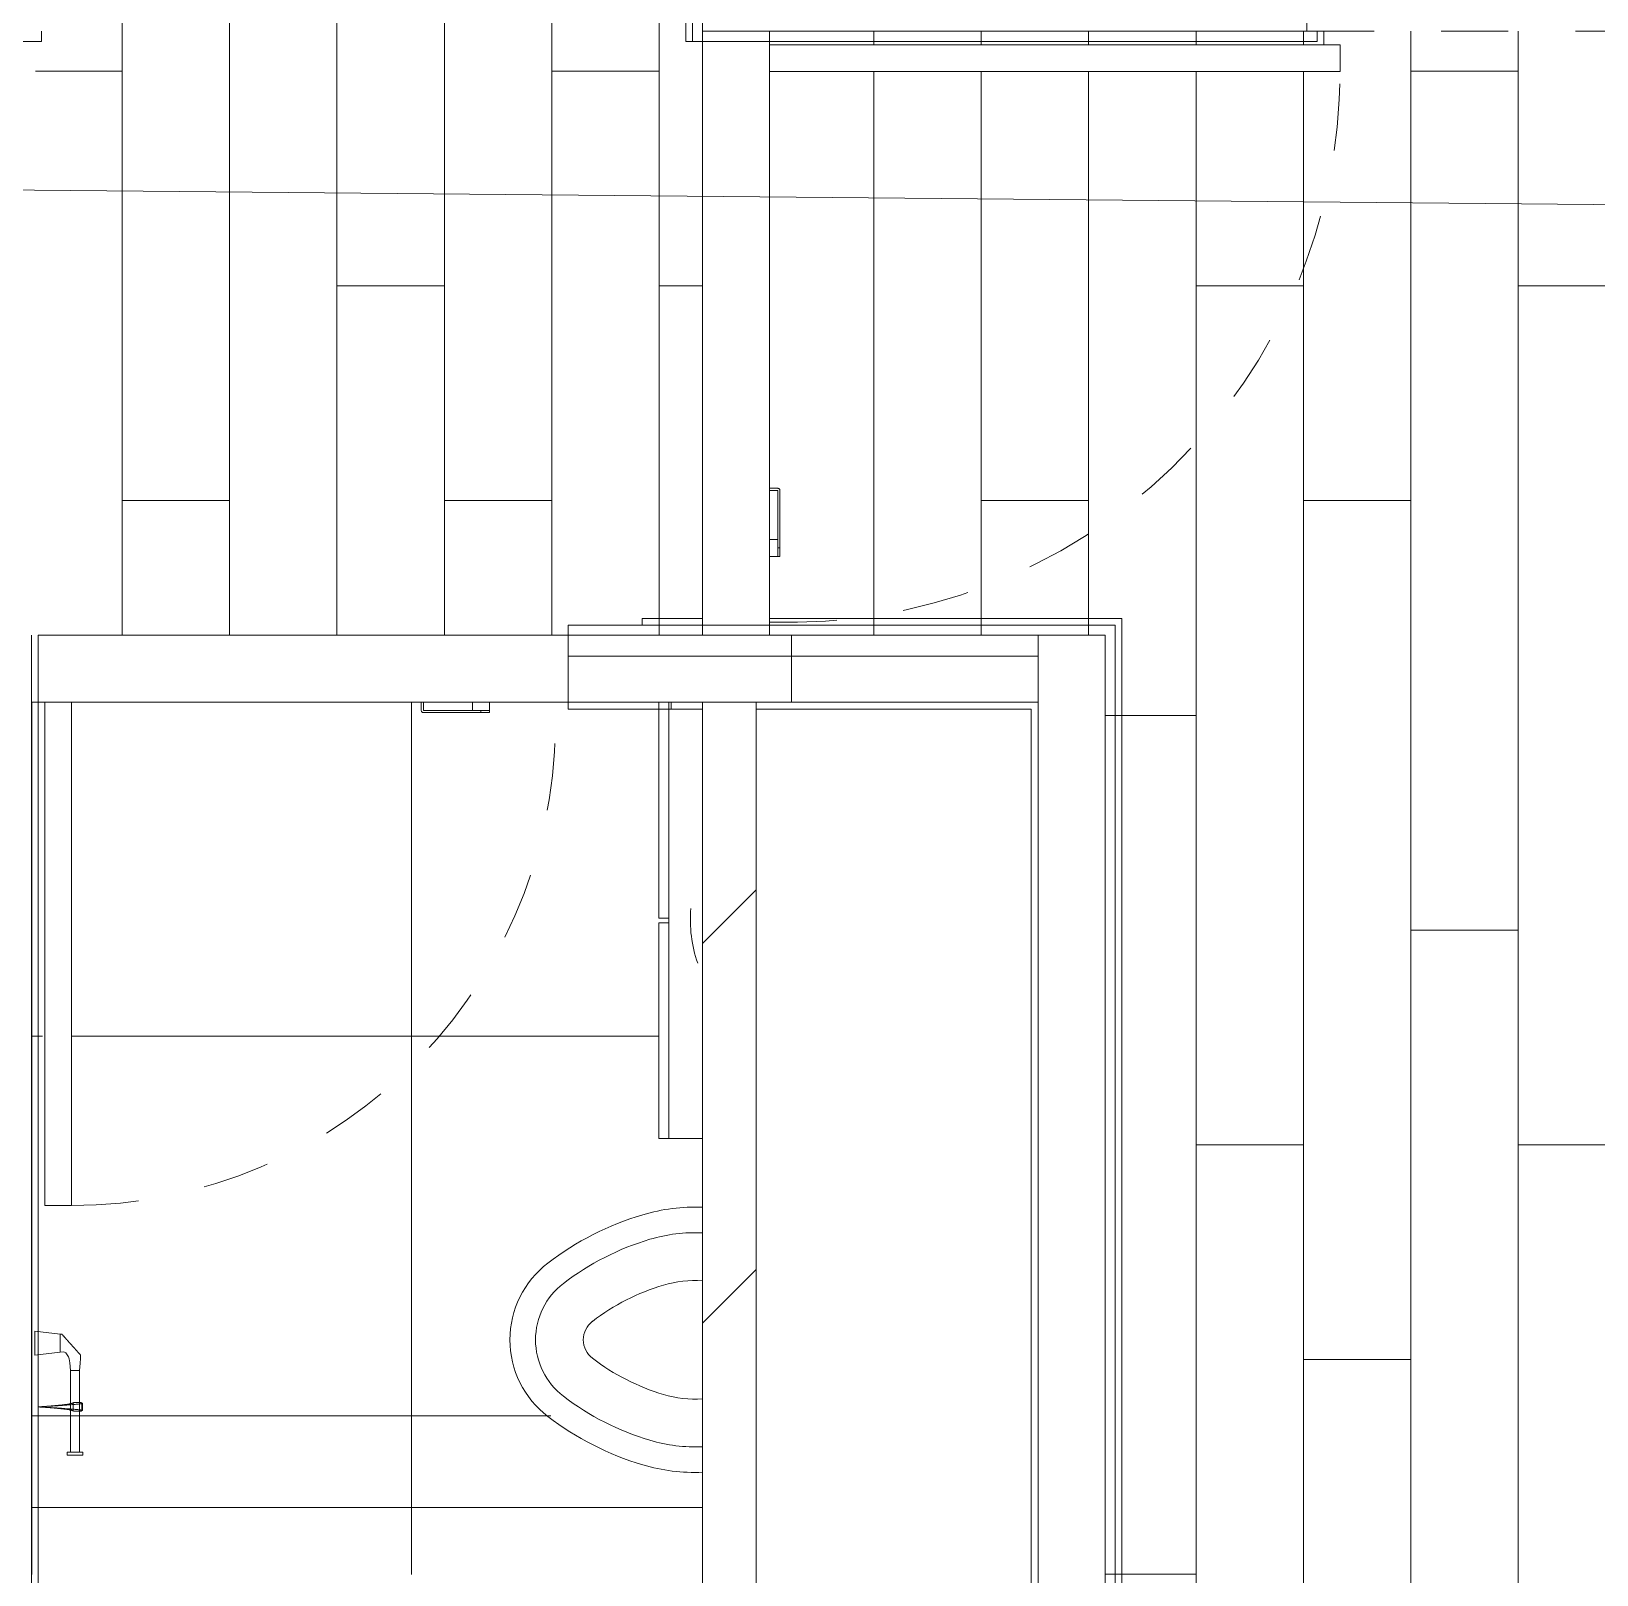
# Model space of a CAD drawing. Header units: metres. Extents: x 3856 to 4207, y -1118 to -691.
# Drawn here: x 3991.357 to 3993.689, y -979.827 to -977.527 of the extents above; entities that cross this region are included whole.
import ezdxf

# ---------------------------------------------------------------- set-up
doc = ezdxf.new("R2010")
doc.units = ezdxf.units.M
doc.linetypes.add('Basculante', pattern=[0.003, 0.002, -0.001])
doc.linetypes.add('Derribado', pattern=[0.0048, 0.0032, -0.0016])
for name, color, linetype, lineweight in [('Basculante', 7, 'Basculante', 9), ('Casework', 7, 'Continuous', 9), ('Ceilings', 7, 'Continuous', 9), ('Common Edges', 7, 'Continuous', 9), ('Cut Pattern', 7, 'Continuous', 18), ('Detail Items', 7, 'Continuous', 9), ('Doors', 7, 'Continuous', 9), ('Floors', 7, 'Continuous', 9), ('Furniture', 7, 'Continuous', 9), ('Generic Models', 7, 'Continuous', 9), ('Linea de proyección', 7, 'Derribado', 9), ('Líneas medias', 7, 'Continuous', 9), ('Plumbing Fixtures', 7, 'Continuous', 9), ('Surface Pattern', 7, 'Continuous', 9), ('Text Notes', 7, 'Continuous', 9), ('Walls', 7, 'Continuous', 9)]:
    doc.layers.add(name, color=color, linetype=linetype, lineweight=lineweight)
doc.layers.add('ROA-E00-URB-A101-MASTER_PLAN cambio estaciomientos_dwg', color=7, linetype='Continuous', lineweight=9, true_color=0x767676)

# ---------------------------------------------------------------- blocks, each defined once
blk = doc.blocks.new('Toilet-Pressure_Lite_1_0-Kohler-Highline-3519-TR - SANITARIO ACUACER PLUS REDONDO BLANCO REF_ 320381001 CORONA O SIMILAR-V177-IMPLANTACIÓN - KIT COMERCIAL')
at = {"layer": 'Plumbing Fixtures', "color": 254, "true_color": 0xd4d4d4}
for centre, radius, start, end in [((0.0777, -0.5107), 0.2754, 177.7692, 196.5247), ((0.0777, -0.5107), 0.2373, 177.411, 196.5247), ((0.0777, -0.5107), 0.1661, 176.3005, 196.5247), ((-0.0777, -0.5107), 0.1661, 343.4753, 3.6995), ((-0.0777, -0.5107), 0.2373, 343.4753, 2.589), ((-0.0777, -0.5107), 0.2754, 343.4753, 2.2308), ((0.232, -0.4649), 0.327, 196.5247, 217.4753), ((-0.232, -0.4649), 0.327, 322.5247, 343.4753), ((0.232, -0.4649), 0.3982, 196.5247, 217.4753), ((-0.232, -0.4649), 0.3982, 322.5247, 343.4753), ((0.232, -0.4649), 0.4363, 196.5247, 217.4753), ((-0.232, -0.4649), 0.4363, 322.5247, 343.4753), ((0, -0.6428), 0.0347, 217.4753, 322.5247), ((0, -0.6428), 0.1059, 217.4753, 322.5247), ((0, -0.6428), 0.144, 217.4753, 322.5247)]:
    blk.add_arc(centre, radius, start, end, dxfattribs=at)
blk = doc.blocks.new('COUR-PUERTA-SIMPLE - P-04 90 cm x 2_10 cm-V186-IMPLANTACIÓN - KIT COMERCIAL')
at = {"layer": 'Detail Items'}
for p, q in [((0.39, -0.9), (0.39, -0.05)), ((0.39, -0.05), (0.39, -0.9)), ((0.43, -0.05), (0.43, -0.9)), ((0.43, -0.9), (0.43, -0.05)), ((0.43, -0.9), (0.39, -0.9)), ((0.39, -0.9), (0.43, -0.9))]:
    blk.add_line(p, q, dxfattribs=at)
at = {"layer": 'Doors'}
for p, q in [((-0.3327, -0.05), (-0.3327, -0.0622)), ((-0.3327, -0.0622), (-0.3327, -0.0654)), ((-0.32, -0.0622), (-0.3327, -0.0622)), ((-0.3327, -0.0622), (-0.3073, -0.0622)), ((-0.3327, -0.0622), (-0.3073, -0.0622)), ((-0.3327, -0.0654), (-0.32, -0.0654)), ((-0.32, -0.0622), (-0.2342, -0.0622)), ((-0.2342, -0.0622), (-0.32, -0.0622)), ((-0.32, -0.0654), (-0.32, -0.0622)), ((-0.32, -0.0622), (-0.32, -0.0654)), ((-0.32, -0.0654), (-0.2342, -0.0654)), ((-0.2342, -0.0654), (-0.32, -0.0654)), ((-0.3073, -0.0622), (-0.3073, -0.05)), ((-0.2342, -0.0622), (-0.2342, -0.05)), ((-0.2342, -0.05), (-0.2342, -0.0622)), ((-0.2311, -0.05), (-0.2311, -0.0623)), ((-0.2311, -0.0623), (-0.2311, -0.05))]:
    blk.add_line(p, q, dxfattribs=at)
at = {"layer": 'Doors', "flags": 128}
for points in [[(-0.2342, -0.0654), (-0.2335, -0.0653), (-0.2329, -0.0651), (-0.2323, -0.0647), (-0.2318, -0.0642), (-0.2314, -0.0636), (-0.2312, -0.063), (-0.2311, -0.0623)], [(-0.2311, -0.0623), (-0.2312, -0.063), (-0.2314, -0.0636), (-0.2318, -0.0642), (-0.2323, -0.0647), (-0.2329, -0.0651), (-0.2335, -0.0653), (-0.2342, -0.0654)]]:
    blk.add_lwpolyline(points, dxfattribs=at)
at = {"layer": 'Linea de proyección'}
blk.add_arc((0.39, -0.0791), 0.8209, 177.9834, 270, dxfattribs=at)
blk = doc.blocks.new('COUR-PUERTA-SIMPLE - P-05 _ 80 cm x 210 cm-V189-IMPLANTACIÓN - KIT COMERCIAL')
at = {"layer": 'Detail Items'}
for p, q in [((0.38, 0.8), (0.34, 0.8)), ((0.34, 0.8), (0.34, 0.05)), ((0.34, 0.8), (0.38, 0.8)), ((0.34, 0.05), (0.34, 0.8)), ((0.38, 0.05), (0.38, 0.8)), ((0.38, 0.8), (0.38, 0.05))]:
    blk.add_line(p, q, dxfattribs=at)
at = {"layer": 'Doors'}
for p, q in [((-0.2827, 0.0654), (-0.2827, 0.0622)), ((-0.27, 0.0654), (-0.2827, 0.0654)), ((-0.2827, 0.0622), (-0.27, 0.0622)), ((-0.2827, 0.0622), (-0.2827, 0.05)), ((-0.2573, 0.0622), (-0.2827, 0.0622)), ((-0.2573, 0.0622), (-0.2827, 0.0622)), ((-0.27, 0.0654), (-0.1842, 0.0654)), ((-0.1842, 0.0654), (-0.27, 0.0654)), ((-0.27, 0.0654), (-0.27, 0.0622)), ((-0.27, 0.0622), (-0.27, 0.0654)), ((-0.27, 0.0622), (-0.1842, 0.0622)), ((-0.1842, 0.0622), (-0.27, 0.0622)), ((-0.2573, 0.05), (-0.2573, 0.0622)), ((-0.1842, 0.0622), (-0.1842, 0.05)), ((-0.1842, 0.05), (-0.1842, 0.0622)), ((-0.1811, 0.05), (-0.1811, 0.0623)), ((-0.1811, 0.0623), (-0.1811, 0.05)), ((0.4, 0.05), (0.4, -0.05))]:
    blk.add_line(p, q, dxfattribs=at)
at = {"layer": 'Doors', "flags": 128}
for points in [[(-0.1842, 0.0654), (-0.1835, 0.0653), (-0.1829, 0.0651), (-0.1823, 0.0647), (-0.1818, 0.0642), (-0.1814, 0.0636), (-0.1812, 0.063), (-0.1811, 0.0623)], [(-0.1811, 0.0623), (-0.1812, 0.063), (-0.1814, 0.0636), (-0.1818, 0.0642), (-0.1823, 0.0647), (-0.1829, 0.0651), (-0.1835, 0.0653), (-0.1842, 0.0654)]]:
    blk.add_lwpolyline(points, dxfattribs=at)
at = {"layer": 'Linea de proyección'}
blk.add_arc((0.34, 0.0789), 0.7211, 90, 182.2872, dxfattribs=at)
blk = doc.blocks.new('COUR-PUERTA_VANO - 90 cm x 235 cm-5925603-IMPLANTACIÓN - KIT COMERCIAL')
at = {"layer": 'Basculante'}
for p, q in [((0.4418, 0.05), (-0.4582, 0.05)), ((-0.4582, -0.05), (0.4418, -0.05))]:
    blk.add_line(p, q, dxfattribs=at)
at = {"layer": 'Líneas medias'}
for p, q in [((-0.4582, 0.05), (-0.4582, -0.05)), ((0.4418, -0.05), (0.4418, 0.05))]:
    blk.add_line(p, q, dxfattribs=at)
blk = doc.blocks.new('Lavm_Vessel_ManantialDuo_34_5x34_5x13_5_Corona - Lavm_Vessel_ManantialDuo_34_5x34_5x13_5_Corona-10601154-IMPLANTACIÓN - KIT COMERCIAL')
at = {"layer": 'Detail Items', "color": 253, "true_color": 0xaaaaaa}
blk.add_arc((0, 0), 0.193, 84.6951, 109.3391, dxfattribs=at)
blk = doc.blocks.new('KR6155551-Portarollos-Koral-mate-black - Mate black-10613681-IMPLANTACIÓN - KIT COMERCIAL')
at = {"layer": 'Furniture'}
for p, q in [((0.107, -0.0001), (0.1115, -0.0379)), ((0.143, -0.0001), (0.107, -0.0001)), ((0.143, -0.0001), (0.107, -0.0001)), ((0.1385, -0.0379), (0.143, -0.0001)), ((0.1115, -0.0379), (0.1385, -0.0379)), ((0.1115, -0.0379), (0.1385, -0.0379)), ((-0.0375, -0.0484), (-0.0421, -0.0484)), ((-0.0421, -0.0484), (-0.0421, -0.0601)), ((-0.0421, -0.0601), (-0.0421, -0.0719)), ((-0.0375, -0.0601), (-0.0375, -0.0484)), ((0.0844, -0.0534), (-0.0375, -0.0534)), ((-0.0375, -0.0534), (-0.0375, -0.0668)), ((-0.0375, -0.0534), (-0.0375, -0.0668)), ((-0.0375, -0.0719), (-0.0375, -0.0601)), ((-0.0375, -0.0668), (0.0844, -0.0668)), ((0.0844, -0.0668), (0.0844, -0.0534)), ((0.0844, -0.0668), (0.0844, -0.0534)), ((-0.0421, -0.0719), (-0.0375, -0.0719))]:
    blk.add_line(p, q, dxfattribs=at)
at = {"layer": 'Furniture', "flags": 128}
for points in [[(0.0844, -0.0534), (0.0955, -0.0525), (0.1017, -0.0515), (0.1048, -0.0503), (0.1075, -0.0486), (0.1105, -0.0465), (0.1118, -0.0444), (0.112, -0.0425), (0.1116, -0.0379)], [(0.1116, -0.0379), (0.112, -0.0425), (0.1118, -0.0444), (0.1105, -0.0465), (0.1075, -0.0486), (0.1048, -0.0503), (0.1017, -0.0515), (0.0955, -0.0525), (0.0844, -0.0534)], [(0.1386, -0.0379), (0.1381, -0.0379), (0.1367, -0.0379), (0.1346, -0.0379), (0.1318, -0.0379), (0.1286, -0.0379), (0.1251, -0.0379), (0.1216, -0.0379), (0.1183, -0.0379), (0.1155, -0.0379), (0.1134, -0.0379), (0.112, -0.0379), (0.1116, -0.0379)], [(0.1116, -0.0379), (0.112, -0.0379), (0.1134, -0.0379), (0.1155, -0.0379), (0.1183, -0.0379), (0.1216, -0.0379), (0.1251, -0.0379), (0.1286, -0.0379), (0.1318, -0.0379), (0.1346, -0.0379), (0.1367, -0.0379), (0.1381, -0.0379), (0.1386, -0.0379)], [(0.1386, -0.0379), (0.1385, -0.0392), (0.1384, -0.0405)], [(0.1384, -0.0405), (0.1385, -0.0392), (0.1386, -0.0379)], [(0.0844, -0.0534), (0.0844, -0.0537), (0.0844, -0.0543), (0.0844, -0.0554), (0.0844, -0.0568), (0.0844, -0.0584), (0.0844, -0.0601), (0.0844, -0.0619), (0.0844, -0.0635), (0.0844, -0.0649), (0.0844, -0.0659), (0.0844, -0.0666), (0.0844, -0.0668)], [(0.0844, -0.0668), (0.0844, -0.0666), (0.0844, -0.0659), (0.0844, -0.0649), (0.0844, -0.0635), (0.0844, -0.0619), (0.0844, -0.0601), (0.0844, -0.0584), (0.0844, -0.0568), (0.0844, -0.0554), (0.0844, -0.0543), (0.0844, -0.0537), (0.0844, -0.0534)], [(0.1073, -0.0684), (0.1019, -0.0682), (0.0951, -0.0676), (0.0844, -0.0668)], [(0.0844, -0.0668), (0.0951, -0.0676), (0.1019, -0.0682), (0.1073, -0.0684)]]:
    blk.add_lwpolyline(points, dxfattribs=at)
at = {"layer": 'Furniture'}
for points, knots in [([(0.1384, -0.0405), (0.1383, -0.0405), (0.1381, -0.0407), (0.1376, -0.0411), (0.1373, -0.0414), (0.137, -0.0417), (0.1364, -0.0422), (0.1356, -0.0429), (0.1349, -0.0436), (0.1343, -0.0441), (0.1338, -0.0446), (0.1333, -0.045), (0.1326, -0.0456), (0.1317, -0.0464), (0.1308, -0.0473), (0.1301, -0.0479), (0.1295, -0.0484), (0.129, -0.0489), (0.1282, -0.0496), (0.1273, -0.0505), (0.1263, -0.0513), (0.1256, -0.052), (0.1251, -0.0524), (0.1245, -0.0529), (0.1239, -0.0535), (0.1227, -0.0546), (0.1211, -0.056), (0.1193, -0.0577), (0.118, -0.0588), (0.1173, -0.0594), (0.1168, -0.0599), (0.1162, -0.0604), (0.1155, -0.061), (0.1147, -0.0618), (0.1138, -0.0626), (0.1132, -0.0631), (0.1129, -0.0634), (0.1126, -0.0636), (0.1124, -0.0638), (0.1121, -0.0641), (0.1115, -0.0646), (0.1107, -0.0654), (0.11, -0.066), (0.1094, -0.0665), (0.1091, -0.0668), (0.1089, -0.067), (0.1087, -0.0672), (0.1084, -0.0675), (0.108, -0.0678), (0.1076, -0.0682), (0.1074, -0.0683), (0.1073, -0.0684)], [-1, -1, -1, -1, -0.944444, -0.916667, -0.902778, -0.888889, -0.861111, -0.833333, -0.805556, -0.791667, -0.777778, -0.763889, -0.75, -0.722222, -0.694444, -0.680556, -0.666667, -0.652778, -0.638889, -0.611111, -0.583333, -0.569444, -0.555556, -0.541667, -0.527778, -0.5, -0.444444, -0.388889, -0.361111, -0.347222, -0.333333, -0.319444, -0.305556, -0.277778, -0.25, -0.236111, -0.229167, -0.222222, -0.215278, -0.208333, -0.194444, -0.166667, -0.138889, -0.125, -0.111111, -0.104167, -0.097222, -0.083333, -0.055556, -0.027778, 0, 0, 0, 0]), ([(0.1073, -0.0684), (0.1074, -0.0683), (0.1076, -0.0682), (0.108, -0.0678), (0.1084, -0.0675), (0.1087, -0.0672), (0.1089, -0.067), (0.1091, -0.0668), (0.1094, -0.0665), (0.11, -0.066), (0.1107, -0.0654), (0.1115, -0.0646), (0.1121, -0.0641), (0.1124, -0.0638), (0.1126, -0.0636), (0.1129, -0.0634), (0.1132, -0.0631), (0.1138, -0.0626), (0.1147, -0.0618), (0.1155, -0.061), (0.1162, -0.0604), (0.1168, -0.0599), (0.1173, -0.0594), (0.118, -0.0588), (0.1193, -0.0577), (0.1211, -0.056), (0.1227, -0.0546), (0.1239, -0.0535), (0.1245, -0.0529), (0.1252, -0.0523), (0.1261, -0.0515), (0.1273, -0.0505), (0.1282, -0.0496), (0.129, -0.0489), (0.1295, -0.0484), (0.1301, -0.0479), (0.1308, -0.0473), (0.1317, -0.0464), (0.1326, -0.0456), (0.1333, -0.045), (0.1338, -0.0446), (0.1343, -0.0441), (0.1349, -0.0436), (0.1356, -0.0429), (0.1364, -0.0422), (0.137, -0.0417), (0.1373, -0.0414), (0.1376, -0.0411), (0.1381, -0.0407), (0.1383, -0.0405), (0.1384, -0.0405)], [-1, -1, -1, -1, -0.972222, -0.944444, -0.916667, -0.902778, -0.895833, -0.888889, -0.875, -0.861111, -0.833333, -0.805556, -0.791667, -0.784722, -0.777778, -0.770833, -0.763889, -0.75, -0.722222, -0.694444, -0.680556, -0.666667, -0.652778, -0.638889, -0.611111, -0.555556, -0.5, -0.472222, -0.458333, -0.444444, -0.416667, -0.388889, -0.361111, -0.347222, -0.333333, -0.319444, -0.305556, -0.277778, -0.25, -0.236111, -0.222222, -0.208333, -0.194444, -0.166667, -0.138889, -0.111111, -0.097222, -0.083333, -0.055556, 0, 0, 0, 0])]:
    blk.add_open_spline(points, degree=3, knots=knots, dxfattribs=at)
blk = doc.blocks.new('KR6125551-Percha-Koral-mate-black - Mate black-10354675-IMPLANTACIÓN - KIT COMERCIAL')
at = {"layer": 'Generic Models'}
for p, q in [((0.1185, -0.0587), (0.1185, -0.0687)), ((0.13, -0.0572), (0.12, -0.0572)), ((0.1315, -0.0687), (0.1315, -0.0587)), ((0.12, -0.0702), (0.13, -0.0702)), ((0.1293, -0.0714), (0.1207, -0.0714))]:
    blk.add_line(p, q, dxfattribs=at)
at = {"layer": 'Generic Models', "flags": 128}
for points in [[(0.125, -0.005), (0.1203, -0.005), (0.116, -0.005), (0.1123, -0.005), (0.1094, -0.005), (0.1076, -0.005), (0.107, -0.005), (0.1076, -0.005), (0.1094, -0.005), (0.1123, -0.005), (0.116, -0.005), (0.1203, -0.005), (0.125, -0.005)], [(0.1187, -0.0581), (0.1199, -0.0544), (0.1201, -0.0537), (0.1203, -0.0531), (0.1204, -0.0524), (0.121, -0.0498), (0.1215, -0.0454), (0.1226, -0.0361), (0.1239, -0.0207), (0.1248, -0.0084), (0.125, -0.005)], [(0.1313, -0.058), (0.1301, -0.0544), (0.1299, -0.0537), (0.1297, -0.053), (0.1296, -0.0524), (0.129, -0.0498), (0.1285, -0.0454), (0.1274, -0.036), (0.1261, -0.0207), (0.1252, -0.0084), (0.125, -0.005)], [(0.125, -0.005), (0.1297, -0.005), (0.134, -0.005), (0.1377, -0.005), (0.1406, -0.005), (0.1424, -0.005), (0.143, -0.005), (0.1424, -0.005), (0.1406, -0.005), (0.1377, -0.005), (0.134, -0.005), (0.1297, -0.005), (0.125, -0.005)], [(0.12, -0.0572), (0.1196, -0.0573), (0.1192, -0.0574), (0.1189, -0.0577), (0.1187, -0.058), (0.1186, -0.0584), (0.1185, -0.0587)], [(0.1185, -0.0687), (0.1186, -0.0691), (0.1187, -0.0695), (0.1189, -0.0698), (0.1193, -0.07), (0.1196, -0.0702), (0.12, -0.0702)], [(0.1187, -0.0694), (0.1194, -0.0706), (0.12, -0.0712), (0.1207, -0.0714)], [(0.1313, -0.0694), (0.1306, -0.0706), (0.13, -0.0712), (0.1293, -0.0714)], [(0.1315, -0.0587), (0.1314, -0.0583), (0.1313, -0.058), (0.1311, -0.0577), (0.1308, -0.0574), (0.1304, -0.0573), (0.13, -0.0572)], [(0.13, -0.0702), (0.1304, -0.0702), (0.1307, -0.07), (0.1311, -0.0698), (0.1313, -0.0695), (0.1314, -0.0691), (0.1315, -0.0687)]]:
    blk.add_lwpolyline(points, dxfattribs=at)
at = {"layer": 'Generic Models'}
for points, knots in [([(0.125, -0.005), (0.1249, -0.0061), (0.1248, -0.0085), (0.1245, -0.0124), (0.1243, -0.0164), (0.124, -0.02), (0.1238, -0.0231), (0.1234, -0.027), (0.1231, -0.0306), (0.1228, -0.0342), (0.1225, -0.0367), (0.1223, -0.039), (0.122, -0.0412), (0.1218, -0.0434), (0.1215, -0.0457), (0.1213, -0.0479), (0.121, -0.0498), (0.1208, -0.0513), (0.1205, -0.0523), (0.1203, -0.0532), (0.12, -0.0542), (0.1198, -0.0553), (0.1195, -0.0563), (0.1193, -0.0569), (0.1191, -0.0574), (0.119, -0.0577), (0.1189, -0.058), (0.1187, -0.0583), (0.1186, -0.0586), (0.1185, -0.0587)], [0, 0, 0, 0, 0.038462, 0.076923, 0.115385, 0.153846, 0.192308, 0.230769, 0.307692, 0.346154, 0.384615, 0.423077, 0.461538, 0.5, 0.538462, 0.576923, 0.615385, 0.653846, 0.692308, 0.730769, 0.769231, 0.807692, 0.846154, 0.884615, 0.903846, 0.923077, 0.942308, 0.961538, 1, 1, 1, 1]), ([(0.1185, -0.0687), (0.1186, -0.0689), (0.1188, -0.0692), (0.119, -0.0697), (0.1193, -0.07), (0.1195, -0.0701), (0.1198, -0.07), (0.12, -0.0696), (0.1203, -0.0689), (0.1205, -0.0675), (0.1208, -0.0655), (0.121, -0.063), (0.1213, -0.0602), (0.1216, -0.0563), (0.122, -0.0511), (0.1224, -0.0458), (0.1228, -0.0416), (0.123, -0.0384), (0.1233, -0.035), (0.1235, -0.0305), (0.1239, -0.0249), (0.1243, -0.0177), (0.1246, -0.0106), (0.1249, -0.0066), (0.125, -0.005)], [0, 0, 0, 0, 0.038462, 0.076923, 0.115385, 0.153846, 0.192308, 0.230769, 0.269231, 0.307692, 0.346154, 0.384615, 0.423077, 0.461538, 0.538462, 0.615385, 0.653846, 0.692308, 0.730769, 0.769231, 0.826923, 0.884615, 0.942308, 1, 1, 1, 1]), ([(0.1315, -0.0587), (0.1314, -0.0586), (0.1313, -0.0583), (0.1311, -0.058), (0.131, -0.0577), (0.1309, -0.0574), (0.1307, -0.0569), (0.1305, -0.0562), (0.1303, -0.0553), (0.13, -0.0542), (0.1298, -0.0532), (0.1295, -0.0523), (0.1293, -0.0513), (0.129, -0.0498), (0.1288, -0.0479), (0.1285, -0.0457), (0.1283, -0.0434), (0.1279, -0.0405), (0.1276, -0.0375), (0.1273, -0.0342), (0.1269, -0.0306), (0.1266, -0.027), (0.1263, -0.0231), (0.126, -0.02), (0.1258, -0.0164), (0.1255, -0.0124), (0.1253, -0.0085), (0.1251, -0.0061), (0.125, -0.005)], [0, 0, 0, 0, 0.038462, 0.057692, 0.076923, 0.096154, 0.115385, 0.153846, 0.192308, 0.230769, 0.269231, 0.307692, 0.346154, 0.384615, 0.423077, 0.461538, 0.5, 0.538462, 0.615385, 0.653846, 0.692308, 0.769231, 0.807692, 0.846154, 0.884615, 0.923077, 0.961538, 1, 1, 1, 1]), ([(0.1315, -0.0687), (0.1314, -0.0689), (0.1313, -0.0692), (0.131, -0.0697), (0.1308, -0.07), (0.1305, -0.0701), (0.1303, -0.07), (0.13, -0.0696), (0.1298, -0.0689), (0.1295, -0.0675), (0.1293, -0.0655), (0.129, -0.063), (0.1288, -0.0602), (0.1284, -0.0563), (0.128, -0.0511), (0.1276, -0.0458), (0.1273, -0.0416), (0.1269, -0.0374), (0.1265, -0.0313), (0.1261, -0.0242), (0.1258, -0.0177), (0.1254, -0.0114), (0.1252, -0.0072), (0.125, -0.005)], [0, 0, 0, 0, 0.038462, 0.076923, 0.115385, 0.153846, 0.192308, 0.230769, 0.269231, 0.307692, 0.346154, 0.384615, 0.423077, 0.461538, 0.538462, 0.615385, 0.653846, 0.692308, 0.769231, 0.846154, 0.884615, 0.923077, 1, 1, 1, 1])]:
    blk.add_open_spline(points, degree=3, knots=knots, dxfattribs=at)
blk = doc.blocks.new('EDIFICIO TIPO A_rvt-4-IMPLANTACIÓN - KIT COMERCIAL')
at = {"layer": 'Cut Pattern', "lineweight": 9, "true_color": 0x414141}
h = blk.add_hatch(dxfattribs=at)
h.set_pattern_fill('FP_94', color=250, style=0, pattern_type=2)
h.set_pattern_definition([(45, (0, 0), (-0.282842712, 0.282842712), [])])
h.paths.add_polyline_path([(3992.4368, -980.7294), (3992.4368, -978.5273), (3992.3568, -978.5373), (3992.3568, -980.7294)])
at = {"layer": 'Surface Pattern', "true_color": 0x808080}
h = blk.add_hatch(dxfattribs=at)
h.set_pattern_fill('FP_83', color=8, style=0, pattern_type=2)
h.set_pattern_definition([(90, (1951.012, -2999.667), (-0.16, 1e-17), []), (180, (1951.012, -2999.667), (-0.32, -0.32), [0.16, -1.12]), (180, (1950.852, -2999.027), (-0.32, -0.32), [0.16, -1.12])])
h.paths.add_polyline_path([(3990.6568, -980.7273), (3990.6568, -978.5398), (3990.6318, -978.5398), (3990.6318, -978.5248), (3990.6568, -978.5248), (3990.6568, -978.4273), (3991.2568, -978.4273), (3991.2568, -977.6373), (3990.5068, -977.6373), (3990.5068, -977.5973), (3991.2568, -977.5973), (3991.2568, -977.5273), (3987.7568, -977.5273), (3987.7568, -980.7273)])
h.paths.add_polyline_path([(3995.4568, -980.7273), (3996.3068, -980.7273), (3996.3068, -977.5273), (3992.4568, -977.5273), (3992.4568, -977.5473), (3993.3068, -977.5473), (3993.3068, -977.5873), (3992.4568, -977.5873), (3992.4568, -978.4273), (3992.9568, -978.4273), (3992.9568, -980.7273), (3994.6318, -980.7273)])
h.paths.add_polyline_path([(3996.0626, -980.5597), (3995.7862, -980.5597), (3995.7862, -980.1597), (3996.1862, -980.1597), (3996.1862, -980.5597)])
h.paths.add_polyline_path([(3994.6173, -980.0597), (3994.2862, -980.0597), (3994.2862, -978.4597), (3996.1862, -978.4597), (3996.1862, -980.0597), (3995.3344, -980.0597)])
h.paths.add_polyline_path([(3991.9504, -978.4273), (3992.3568, -978.4273), (3992.3568, -974.6273), (3992.4568, -974.6273), (3992.4568, -974.9273), (3993.7318, -974.9273), (3993.7318, -973.6873), (3992.7818, -973.6873), (3992.7818, -973.6473), (3993.7318, -973.6423), (3993.7318, -973.6273), (3991.2568, -973.6273), (3991.2568, -973.5123), (3991.1218, -973.5123), (3991.1218, -971.7123), (3991.2568, -971.7123), (3991.2484, -969.2273), (3987.7568, -969.2273), (3987.7568, -977.4273), (3991.2568, -977.4273), (3991.2568, -976.2273), (3991.3568, -976.2273), (3991.3668, -978.4273)])
h.paths.add_polyline_path([(3995.7862, -978.3597), (3995.7862, -977.9597), (3996.1862, -977.9597), (3996.1862, -978.3597), (3995.9507, -978.3597)])
h.paths.add_polyline_path([(3994.1576, -977.4273), (3994.1576, -975.0273), (3993.0568, -975.0273), (3993.0568, -975.1253), (3994.1568, -975.1253), (3994.1568, -975.1403), (3993.0568, -975.1403), (3993.0568, -977.4273), (3993.2838, -977.4273)])
h.paths.add_polyline_path([(3993.0718, -975.4047), (3993.0718, -975.396), (3993.2838, -975.4047)])
h.paths.add_polyline_path([(3990.0068, -973.9273), (3988.4068, -973.9273), (3988.4068, -973.2273), (3990.0068, -973.2273), (3990.0068, -973.4057)])
h.paths.add_polyline_path([(3987.8434, -971.6181), (3987.8434, -969.3034), (3989.3434, -969.3034), (3989.3434, -970.1034), (3988.6434, -970.1034), (3988.6434, -971.6181), (3988.4068, -971.6181)])
h.paths.add_polyline_path([(3989.2881, -971.1273), (3989.2881, -970.6273), (3989.8881, -970.6273), (3989.8881, -971.1273), (3989.3434, -971.1273)])
h = blk.add_hatch(dxfattribs=at)
h.set_pattern_fill('FP_85', color=8, style=0, pattern_type=2)
h.set_pattern_definition([(90, (3990.791, -3009.833), (-0.566, 3e-17), []), (180, (3990.791, -3009.833), (-7e-17, -0.566), [])])
h.paths.add_polyline_path([(3991.3568, -979.7273), (3992.3568, -979.7273), (3992.3568, -979.6738), (3992.2677, -979.6637), (3992.1704, -979.6214), (3992.1027, -979.5688), (3992.0737, -979.5101), (3992.0848, -979.4136), (3992.1264, -979.363), (3992.2178, -979.3092), (3992.3196, -979.2809), (3992.3568, -979.2809), (3992.3468, -979.1773), (3992.2918, -979.1773), (3992.2918, -978.8558), (3992.2918, -978.8488), (3992.2918, -978.5272), (3992.8568, -978.5273), (3992.8568, -978.4273), (3992.1568, -978.4273), (3992.1568, -978.5273), (3991.4168, -978.5273), (3991.4168, -979.2773), (3991.3768, -979.2773), (3991.3668, -978.5273), (3991.3568, -978.5273)])
at = {"layer": 'Casework'}
for p, q in [((3992.3068, -978.5272), (3992.2918, -978.5272)), ((3992.2918, -978.5272), (3992.2918, -978.8488)), ((3992.3568, -978.5273), (3992.3068, -978.5273)), ((3992.3068, -978.5273), (3992.3068, -979.1773)), ((3992.2918, -978.8488), (3992.3068, -978.8488)), ((3992.2918, -978.8558), (3992.2918, -979.1774)), ((3992.3068, -978.8558), (3992.2918, -978.8558)), ((3992.2918, -979.1774), (3992.3068, -979.1774)), ((3992.3068, -979.1773), (3992.3568, -979.1773))]:
    blk.add_line(p, q, dxfattribs=at)
at = {"layer": 'Ceilings'}
for p, q in [((3992.8568, -978.5273), (3992.4368, -978.5273)), ((3992.8568, -980.7273), (3992.8568, -978.5273))]:
    blk.add_line(p, q, dxfattribs=at)
at = {"layer": 'Common Edges'}
for p, q in [((3992.3568, -978.5373), (3992.3568, -978.5273)), ((3992.4368, -978.5373), (3992.4368, -978.5273))]:
    blk.add_line(p, q, dxfattribs=at)
at = {"layer": 'Floors'}
for p, q in [((3992.3568, -977.5273), (3992.3568, -974.6273)), ((3993.2576, -977.5273), (3992.4568, -977.5273)), ((3992.1568, -978.4273), (3992.3568, -978.4273)), ((3992.3568, -978.4273), (3992.1568, -978.4273)), ((3992.4568, -978.4273), (3992.9568, -978.4273)), ((3992.8568, -978.4273), (3992.4568, -978.4273)), ((3992.8568, -978.5273), (3992.8568, -978.4273)), ((3992.9568, -978.4273), (3992.9568, -980.7273)), ((3991.3568, -978.5273), (3991.3568, -979.7273)), ((3991.3568, -979.7273), (3992.3568, -979.7273))]:
    blk.add_line(p, q, dxfattribs=at)
at = {"layer": 'Walls'}
for p, q in [((3992.3318, -974.6023), (3992.3318, -977.5423)), ((3992.3318, -977.5423), (3992.3318, -974.6023)), ((3992.3418, -974.6123), (3992.3418, -977.5423)), ((3992.3418, -977.5423), (3992.3418, -974.6123)), ((3993.2726, -977.5423), (3993.2726, -977.5273)), ((3993.2726, -977.5273), (3993.2726, -977.5423)), ((3993.2826, -977.5473), (3993.2826, -977.5273)), ((3993.2826, -977.5273), (3993.2826, -977.5473)), ((3992.3418, -977.5423), (3992.3318, -977.5423)), ((3992.3418, -977.5423), (3992.3318, -977.5423)), ((3992.4568, -977.5423), (3993.2726, -977.5423)), ((3993.2726, -977.5423), (3992.4568, -977.5423)), ((3992.3568, -978.4023), (3992.2668, -978.4023)), ((3992.2668, -978.4023), (3992.3568, -978.4023)), ((3992.2668, -978.4123), (3992.2668, -978.4023)), ((3992.2668, -978.4123), (3992.2668, -978.4023)), ((3992.3568, -978.4123), (3992.2668, -978.4123)), ((3992.2668, -978.4123), (3992.3568, -978.4123)), ((3992.9818, -978.4023), (3992.4568, -978.4023)), ((3992.4568, -978.4023), (3992.9818, -978.4023)), ((3992.9718, -978.4123), (3992.4568, -978.4123)), ((3992.4568, -978.4123), (3992.9718, -978.4123)), ((3992.9718, -980.7123), (3992.9718, -978.4123)), ((3992.9718, -978.4123), (3992.9718, -980.7123)), ((3992.9818, -978.4023), (3992.9818, -978.4123)), ((3992.9818, -978.4123), (3992.9818, -978.4023)), ((3992.9818, -980.7023), (3992.9818, -978.4123)), ((3992.9818, -978.4123), (3992.9818, -980.7023)), ((3992.31, -978.5273), (3992.3568, -978.5273)), ((3992.31, -978.5273), (3992.31, -978.5373)), ((3992.3568, -978.5373), (3992.31, -978.5373))]:
    blk.add_line(p, q, dxfattribs=at)
at = {"layer": 'Walls', "lineweight": 18}
for p, q in [((3991.3718, -977.5423), (3991.3718, -977.5273)), ((3992.3418, -977.5273), (3992.3418, -977.5423)), ((3992.3568, -977.5273), (3992.3568, -978.4273)), ((3992.4568, -977.5273), (3992.3568, -977.5273)), ((3992.4568, -978.4273), (3992.4568, -977.5273)), ((3993.2726, -977.5423), (3993.2726, -977.5273)), ((3987.7718, -977.5423), (3991.3718, -977.5423)), ((3992.3418, -977.5423), (3993.2576, -977.5423)), ((3993.2576, -977.5423), (3993.2726, -977.5423)), ((3992.9568, -978.4123), (3992.1568, -978.4123)), ((3992.1568, -978.4123), (3992.1568, -978.4273)), ((3992.9718, -978.4123), (3992.9568, -978.4123)), ((3992.9718, -980.7123), (3992.9718, -978.4123)), ((3992.1568, -978.4273), (3991.3668, -978.4273)), ((3991.3668, -978.4273), (3991.3668, -978.5273)), ((3992.1568, -978.5273), (3992.1568, -978.4273)), ((3992.1568, -978.4273), (3992.9568, -978.4273)), ((3992.3568, -978.4273), (3992.4568, -978.4273)), ((3992.9568, -978.4273), (3992.9568, -980.7273)), ((3991.3568, -978.5273), (3991.3568, -980.7194)), ((3991.3668, -978.5273), (3991.3568, -978.5273)), ((3991.3668, -978.5273), (3992.1568, -978.5273)), ((3991.3668, -980.7194), (3991.3668, -978.5273)), ((3992.3568, -978.5273), (3992.1568, -978.5273)), ((3992.1568, -978.5273), (3992.1568, -978.5373)), ((3992.4368, -978.5273), (3992.3568, -978.5273)), ((3992.8468, -978.5273), (3992.4368, -978.5273)), ((3992.8568, -978.5273), (3992.8468, -978.5273)), ((3992.8568, -980.7294), (3992.8568, -978.5273)), ((3992.1568, -978.5373), (3992.3568, -978.5373)), ((3992.3568, -978.5373), (3992.3568, -980.7294)), ((3992.4368, -980.7294), (3992.4368, -978.5373)), ((3992.4368, -978.5373), (3992.8468, -978.5373)), ((3992.8468, -978.5373), (3992.8468, -980.7194))]:
    blk.add_line(p, q, dxfattribs=at)
at = {"layer": 'Doors', "lineweight": 9}
blk.add_blockref('COUR-PUERTA_VANO - 90 cm x 235 cm-5925603-IMPLANTACIÓN - KIT COMERCIAL', (3993.7158, -977.4773), dxfattribs=at)
for name, p, rotation in [('COUR-PUERTA-SIMPLE - P-04 90 cm x 2_10 cm-V186-IMPLANTACIÓN - KIT COMERCIAL', (3992.4068, -977.9773), 89.99999999999902), ('COUR-PUERTA-SIMPLE - P-05 _ 80 cm x 210 cm-V189-IMPLANTACIÓN - KIT COMERCIAL', (3991.7568, -978.4773), 180)]:
    blk.add_blockref(name, p, dxfattribs=dict(at, rotation=rotation))
at = {"layer": 'Furniture', "lineweight": 9, "rotation": 89.99999999999902}
blk.add_blockref('KR6155551-Portarollos-Koral-mate-black - Mate black-10613681-IMPLANTACIÓN - KIT COMERCIAL', (3991.3618, -979.6073), dxfattribs=at)
at = {"layer": 'Generic Models', "lineweight": 9, "rotation": 89.99999999999902}
blk.add_blockref('KR6125551-Percha-Koral-mate-black - Mate black-10354675-IMPLANTACIÓN - KIT COMERCIAL', (3991.3618, -979.7023), dxfattribs=at)
at = {"layer": 'Plumbing Fixtures', "lineweight": 9}
for name, p, rotation in [('Lavm_Vessel_ManantialDuo_34_5x34_5x13_5_Corona - Lavm_Vessel_ManantialDuo_34_5x34_5x13_5_Corona-10601154-IMPLANTACIÓN - KIT COMERCIAL', (3992.5318, -978.8523), 89.99999999999902), ('Toilet-Pressure_Lite_1_0-Kohler-Highline-3519-TR - SANITARIO ACUACER PLUS REDONDO BLANCO REF_ 320381001 CORONA O SIMILAR-V177-IMPLANTACIÓN - KIT COMERCIAL', (3992.8568, -979.4773), 270.0000000000789)]:
    blk.add_blockref(name, p, dxfattribs=dict(at, rotation=rotation))
blk = doc.blocks.new('ROA-E00-URB-A101-MASTER_PLAN cambio estaciomientos_dwg_ROA-E01-ARQ-R23_rvt-4-Master Plan - Etapa 1-7986589-IMPLANTACIÓN - KIT COMERCIAL')
at = {"layer": 'Surface Pattern', "true_color": 0x808080}
h = blk.add_hatch(dxfattribs=at)
h.set_pattern_fill('FP_1458', color=8, style=0, pattern_type=2)
h.set_pattern_definition([(180, (3009.733, 3990.791), (-7e-17, -0.566), []), (270, (3009.733, 3990.791), (0.566, 3e-17), [])])
h.paths.add_polyline_path([(979.8273, 3991.3568), (979.8273, 3992.3568), (979.7273, 3992.3568), (979.7273, 3991.3568)])
at = {"layer": 'Walls'}
for p, q in [((979.8273, 3991.3668), (979.7273, 3991.3668)), ((979.7273, 3991.3568), (979.8273, 3991.3568))]:
    blk.add_line(p, q, dxfattribs=at)
blk = doc.blocks.new('ROA-E00-URB-A101-MASTER_PLAN cambio estaciomientos_dwg_ROA-E01-EST-R23_rvt-4-Master Plan - Etapa 1-7986864-IMPLANTACIÓN - KIT COMERCIAL')
at = {"layer": 'Walls'}
blk.add_line((979.8273, 3991.3568), (979.7273, 3991.3568), dxfattribs=at)
blk = doc.blocks.new('ROA-E00-URB-A101-MASTER_PLAN cambio estaciomientos_dwg-7942325-IMPLANTACIÓN - KIT COMERCIAL')
for name in ['ROA-E00-URB-A101-MASTER_PLAN cambio estaciomientos_dwg_ROA-E01-EST-R23_rvt-4-Master Plan - Etapa 1-7986864-IMPLANTACIÓN - KIT COMERCIAL', 'ROA-E00-URB-A101-MASTER_PLAN cambio estaciomientos_dwg_ROA-E01-ARQ-R23_rvt-4-Master Plan - Etapa 1-7986589-IMPLANTACIÓN - KIT COMERCIAL']:
    blk.add_blockref(name, (0, 0))

msp = doc.modelspace()

# ---------------------------------------------------------------- linework, layer by layer
at = {"layer": 'Text Notes'}
msp.add_line((4059.636, -978.3932), (3869.42, -976.6409), dxfattribs=at)

# ---------------------------------------------------------------- block references
at = {"lineweight": 5}
msp.add_blockref('EDIFICIO TIPO A_rvt-4-IMPLANTACIÓN - KIT COMERCIAL', (0, 0), dxfattribs=at)
at = {"layer": 'ROA-E00-URB-A101-MASTER_PLAN cambio estaciomientos_dwg', "color": 7, "rotation": 269.9999999999999}
msp.add_blockref('ROA-E00-URB-A101-MASTER_PLAN cambio estaciomientos_dwg-7942325-IMPLANTACIÓN - KIT COMERCIAL', (0, 0), dxfattribs=at)

doc.saveas('drawing.dxf')
